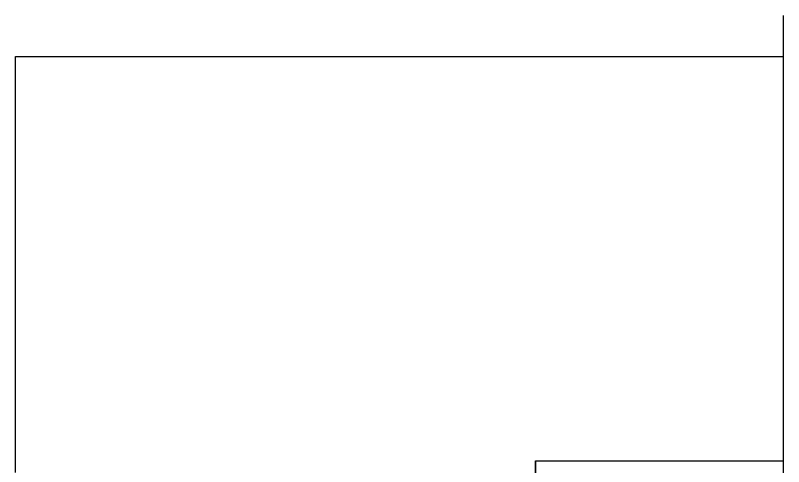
# Model space of a CAD drawing. Header units: inches. Extents: x -394 to 1224, y 0 to 3729.
# Drawn here: x -394 to 188, y 1780 to 2122 of the extents above; entities that cross this region are included whole.
import ezdxf

# ---------------------------------------------------------------- set-up
doc = ezdxf.new("R2010")
doc.units = ezdxf.units.IN
doc.header["$LTSCALE"] = 0.25
doc.header["$MEASUREMENT"] = 0
doc.layers.add('A-ROOF', color=2, linetype='CONTINUOUS')
doc.layers.add('A-WALL', color=5, linetype='CONTINUOUS')

msp = doc.modelspace()

# ---------------------------------------------------------------- linework, layer by layer
at = {"layer": 'A-ROOF'}
for p, q in [((-394, 1776, 12), (-394, 2091, 12)), ((-394, 2091, 12), (188, 2091, 12))]:
    msp.add_line(p, q, dxfattribs=at)
at = {"layer": 'A-WALL'}
for p, q in [((188, 1731.49, 12), (188, 2122, 12)), ((0, 1785, 12), (188, 1785, 12)), ((0, 1761.5, 12), (0, 1785, 12)), ((0, 1785, 12), (0, 1761.5, 12))]:
    msp.add_line(p, q, dxfattribs=at)

doc.saveas('drawing.dxf')
